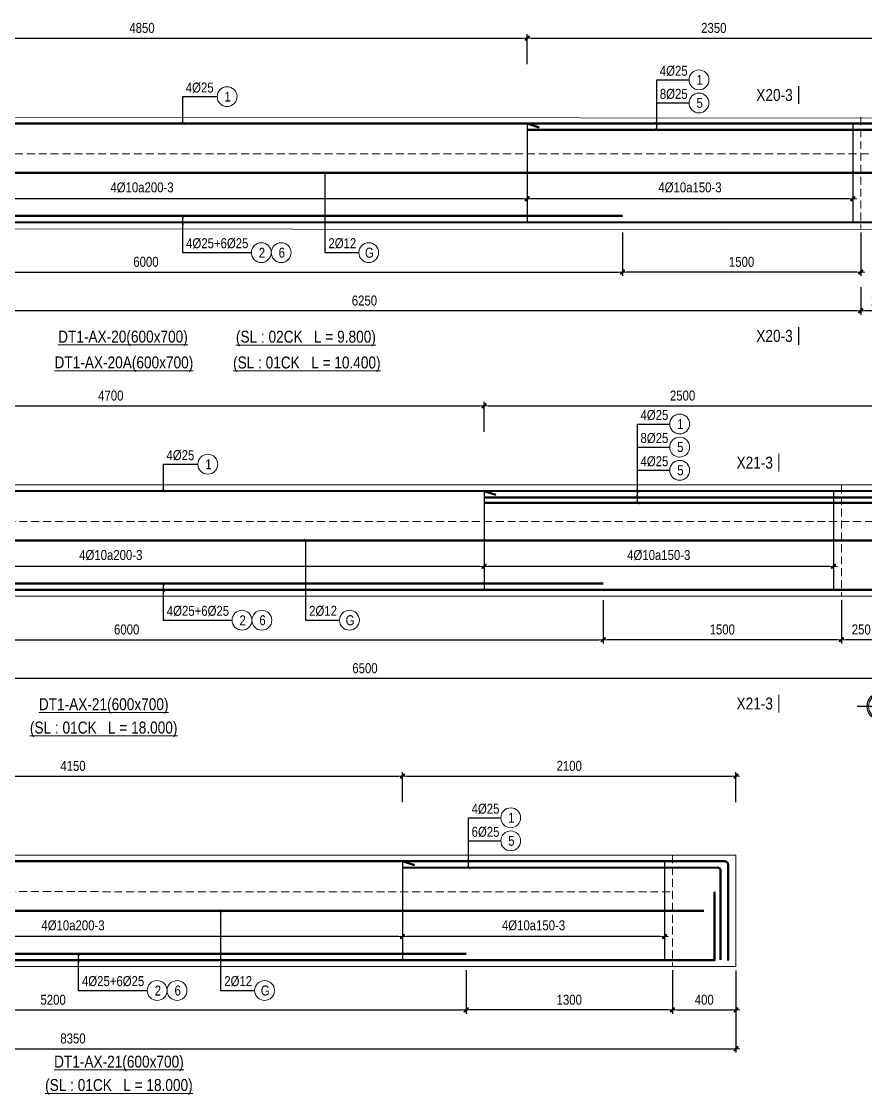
# Model space of a CAD drawing. Header units: millimetres. Extents: x 397144 to 8960116, y 345581 to 674207.
# Drawn here: x 4959116 to 4964431, y 654340 to 661091 of the extents above; entities that cross this region are included whole.
import ezdxf
from ezdxf.enums import TextEntityAlignment as Align
from ezdxf.xclip import XClip

# ---------------------------------------------------------------- set-up
doc = ezdxf.new("R2010")
doc.units = ezdxf.units.MM
doc.header["$XCLIPFRAME"] = 0
doc.header["$PDSIZE"] = -10
doc.linetypes.add('HIDDEN', pattern=[0.375, 0.25, -0.125])
doc.layers.get('0').update_dxf_attribs({"linetype": 'CONTINUOUS'})
doc.layers.get('Defpoints').update_dxf_attribs({"color": 12, "linetype": 'CONTINUOUS'})
for name, color, linetype, lineweight in [('2', 2, 'CONTINUOUS', 20), ('CDAI', 8, 'CONTINUOUS', 30), ('CTHEP', 2, 'CONTINUOUS', 50), ('DBAO', 3, 'CONTINUOUS', 20), ('DGIONG', 4, 'CONTINUOUS', 13), ('KTH', 150, 'CONTINUOUS', 5), ('Net khuat', 8, 'HIDDEN', 13), ('STICK', 1, 'CONTINUOUS', 9), ('TEXT', 7, 'CONTINUOUS', 15)]:
    doc.layers.add(name, color=color, linetype=linetype, lineweight=lineweight)
doc.layers.add('8', color=8, linetype='CONTINUOUS')
doc.styles.add('HELVECONDENSE', font='VHELVCN_0.TTF')
doc.styles.add('Star-HelCon', font='VHELVCN_0.TTF')
doc.styles.add('TTP-HelCon', font='VHELVCN_0.TTF')
doc.styles.add('VNI-HELVE-CONDENSE', font='VHELVCN_0.TTF')
doc.dimstyles.new('kc-25', dxfattribs={"dimtxt": 62.5, "dimasz": 20, "dimexe": 20, "dimexo": 50, "dimgap": 25, "dimtad": 3, "dimdec": 0, "dimzin": 0, "dimdsep": 46, "dimtxsty": 'VNI-HELVE-CONDENSE', "dimblk": 'DIM', "dimcen": 2.5, "dimclrd": 256, "dimclre": 154, "dimclrt": 7, "dimaunit": 1, "dimadec": 0, "dimazin": 0, "dimtfac": 1, "dimtdec": 0, "dimtix": 1, "dimtmove": 0, "dimatfit": 3, "dimldrblk": 'DOT', "dimfxl": 1, "dimtolj": 1, "dimtzin": 0, "dimarcsym": 0})
doc.dimstyles.new('TTP-25', dxfattribs={"dimscale": 25, "dimtxt": 2.5, "dimasz": 1, "dimexe": 1, "dimexo": 1, "dimgap": 0.09, "dimtad": 0, "dimdec": 4, "dimrnd": 5, "dimzin": 9, "dimdsep": 46, "dimtxsty": 'TTP-HelCon', "dimblk": 'Stick1', "dimcen": 0.09, "dimdle": 1.5, "dimclrd": 256, "dimclre": 256, "dimclrt": 7, "dimadec": 0, "dimazin": 0, "dimtfac": 1, "dimtdec": 4, "dimtmove": 0, "dimatfit": 3, "dimldrblk": '_ArchTick1', "dimfxl": 1, "dimtvp": 1, "dimtolj": 1, "dimtzin": 0, "dimarcsym": 0})

# ---------------------------------------------------------------- blocks, each defined once
blk = doc.blocks.new('DIM')
h = blk.add_hatch(color=1)
h.paths.add_polyline_path([(0.49, 0.29, 1), (0.29, 0.49), (-0.19, 0), (0.19, 0)])
h.paths.add_polyline_path([(0.19, 0), (-0.19, 0), (-0.49, -0.29, 1), (-0.29, -0.49)])
at = {"color": 9}
for p, q in [((-0.19, 0), (-1.5, 0)), ((0.19, 0), (1.5, 0))]:
    blk.add_line(p, q, dxfattribs=at)
at = {"color": 1}
for p, q in [((-0.49, -0.29), (0.29, 0.49)), ((-0.29, -0.49), (0.49, 0.29)), ((-0.19, 0), (0.19, 0))]:
    blk.add_line(p, q, dxfattribs=at)
blk.add_arc((-0.39, -0.39), 0.138, 135, 315, dxfattribs=at)
blk = doc.blocks.new('Stick1')
at = {"layer": 'STICK'}
h = blk.add_hatch(color=256, dxfattribs=at)
edge = h.paths.add_edge_path()
edge.add_line((0.3, 0.5), (-0.5, -0.3))
edge.add_arc((-0.4, -0.4), 0.141, 135, 315)
edge.add_line((-0.3, -0.5), (0.5, 0.3))
edge.add_arc((0.4, 0.4), 0.141, 315, 495)
blk.add_line((1, 0), (-1, 0), dxfattribs=at)
blk.add_lwpolyline([(0.3, 0.5), (-0.5, -0.3, 1), (-0.3, -0.5), (0.5, 0.3, 1), (0.3, 0.5, 1)], format="xyb", dxfattribs=at)
blk = doc.blocks.new('*D758')
at = {"layer": 'Defpoints', "color": 0, "transparency": 16777216}
for p in [(4958150.7, 659469.2), (4964400.7, 659444.2), (4958150.7, 659271.3)]:
    blk.add_point(p, dxfattribs=at)
at = {"layer": 'KTH', "lineweight": -2, "transparency": 16777216}
for p, q in [((4958150.7, 659444.2), (4958150.7, 659246.3)), ((4964400.7, 659419.2), (4964400.7, 659246.3)), ((4964375.7, 659271.3), (4958175.7, 659271.3))]:
    blk.add_line(p, q, dxfattribs=at)
at = {"layer": 'KTH', "lineweight": -2, "transparency": 16777216, "xscale": 25, "yscale": 25, "zscale": 25, "rotation": 180}
blk.add_blockref('Stick1', (4958150.7, 659271.3), dxfattribs=at)
at = {"layer": 'KTH', "lineweight": -2, "transparency": 16777216, "xscale": 25, "yscale": 25, "zscale": 25}
blk.add_blockref('Stick1', (4964400.7, 659271.3), dxfattribs=at)
at = {"layer": 'KTH', "color": 7, "transparency": 16777216, "insert": (4961275.7, 659335.1), "char_height": 62.5, "attachment_point": 5, "style": 'TTP-HelCon'}
blk.add_mtext('\\A1;6250', dxfattribs=at)
blk = doc.blocks.new('_ArchTick1')
at = {"color": 0, "const_width": 3.81}
blk.add_lwpolyline([(-12.7, -12.7), (12.7, 12.7)], dxfattribs=at)
blk = doc.blocks.new('*D759')
at = {"layer": 'Defpoints', "color": 0, "transparency": 16777216}
for p in [(4962300.7, 660986.6), (4957449.4, 660797.6), (4962300.7, 660797.6)]:
    blk.add_point(p, dxfattribs=at)
at = {"layer": 'KTH', "lineweight": -2, "transparency": 16777216}
for p, q in [((4957449.4, 660822.6), (4957449.4, 661011.6)), ((4962300.7, 660822.6), (4962300.7, 661011.6)), ((4957474.4, 660986.6), (4962275.7, 660986.6))]:
    blk.add_line(p, q, dxfattribs=at)
at = {"layer": 'KTH', "lineweight": -2, "transparency": 16777216, "xscale": 25, "yscale": 25, "zscale": 25, "rotation": 180}
blk.add_blockref('Stick1', (4957449.4, 660986.6), dxfattribs=at)
at = {"layer": 'KTH', "lineweight": -2, "transparency": 16777216, "xscale": 25, "yscale": 25, "zscale": 25}
blk.add_blockref('Stick1', (4962300.7, 660986.6), dxfattribs=at)
at = {"layer": 'KTH', "color": 7, "transparency": 16777216, "insert": (4959875.1, 661050.5), "char_height": 62.5, "attachment_point": 5, "style": 'TTP-HelCon'}
blk.add_mtext('\\A1;4850', dxfattribs=at)
blk = doc.blocks.new('*D760')
at = {"layer": 'Defpoints', "color": 0, "transparency": 16777216}
for p in [(4964650.7, 660986.6), (4962300.7, 660797.6), (4964650.7, 660797.6)]:
    blk.add_point(p, dxfattribs=at)
at = {"layer": 'KTH', "lineweight": -2, "transparency": 16777216}
for p, q in [((4962300.7, 660822.6), (4962300.7, 661011.6)), ((4964650.7, 660822.6), (4964650.7, 661011.6)), ((4962325.7, 660986.6), (4964625.7, 660986.6))]:
    blk.add_line(p, q, dxfattribs=at)
at = {"layer": 'KTH', "lineweight": -2, "transparency": 16777216, "xscale": 25, "yscale": 25, "zscale": 25, "rotation": 180}
blk.add_blockref('Stick1', (4962300.7, 660986.6), dxfattribs=at)
at = {"layer": 'KTH', "lineweight": -2, "transparency": 16777216, "xscale": 25, "yscale": 25, "zscale": 25}
blk.add_blockref('Stick1', (4964650.7, 660986.6), dxfattribs=at)
at = {"layer": 'KTH', "color": 7, "transparency": 16777216, "insert": (4963475.7, 661050.4), "char_height": 62.5, "attachment_point": 5, "style": 'TTP-HelCon'}
blk.add_mtext('\\A1;2350', dxfattribs=at)
blk = doc.blocks.new('*D762')
at = {"layer": 'Defpoints', "color": 0, "transparency": 16777216}
for p in [(4957449.4, 660259.2), (4962300.7, 660259.2), (4957449.4, 659976.4)]:
    blk.add_point(p, dxfattribs=at)
at = {"layer": 'KTH', "lineweight": -2, "transparency": 16777216}
for p, q in [((4957449.4, 660234.2), (4957449.4, 659951.4)), ((4962300.7, 660234.2), (4962300.7, 659951.4)), ((4962275.7, 659976.4), (4957474.4, 659976.4))]:
    blk.add_line(p, q, dxfattribs=at)
at = {"layer": 'KTH', "lineweight": -2, "transparency": 16777216, "xscale": 25, "yscale": 25, "zscale": 25, "rotation": 180}
blk.add_blockref('Stick1', (4957449.4, 659976.4), dxfattribs=at)
at = {"layer": 'KTH', "lineweight": -2, "transparency": 16777216, "xscale": 25, "yscale": 25, "zscale": 25}
blk.add_blockref('Stick1', (4962300.7, 659976.4), dxfattribs=at)
at = {"layer": 'KTH', "color": 7, "transparency": 16777216, "insert": (4959875.1, 660046.3), "char_height": 62.5, "attachment_point": 5, "style": 'TTP-HelCon'}
blk.add_mtext('\\A1;\\A1;4Þ10a200-3', dxfattribs=at)
blk = doc.blocks.new('*D763')
at = {"layer": 'Defpoints', "color": 0, "transparency": 16777216}
for p in [(4962300.7, 660259.2), (4964350.7, 660259.2), (4962300.7, 659976.4)]:
    blk.add_point(p, dxfattribs=at)
at = {"layer": 'KTH', "lineweight": -2, "transparency": 16777216}
for p, q in [((4962300.7, 660234.2), (4962300.7, 659951.4)), ((4964350.7, 660234.2), (4964350.7, 659951.4)), ((4964325.7, 659976.4), (4962325.7, 659976.4))]:
    blk.add_line(p, q, dxfattribs=at)
at = {"layer": 'KTH', "lineweight": -2, "transparency": 16777216, "xscale": 25, "yscale": 25, "zscale": 25, "rotation": 180}
blk.add_blockref('Stick1', (4962300.7, 659976.4), dxfattribs=at)
at = {"layer": 'KTH', "lineweight": -2, "transparency": 16777216, "xscale": 25, "yscale": 25, "zscale": 25}
blk.add_blockref('Stick1', (4964350.7, 659976.4), dxfattribs=at)
at = {"layer": 'KTH', "color": 7, "transparency": 16777216, "insert": (4963325.7, 660046.3), "char_height": 62.5, "attachment_point": 5, "style": 'TTP-HelCon'}
blk.add_mtext('\\A1;\\A1;\\A1;4Þ10a150-3', dxfattribs=at)
blk = doc.blocks.new('*D765')
at = {"layer": 'Defpoints', "color": 0, "transparency": 16777216}
for p in [(4964400.7, 659444.2), (4964650.7, 659444.2), (4964400.7, 659271.3)]:
    blk.add_point(p, dxfattribs=at)
at = {"layer": 'KTH', "lineweight": -2, "transparency": 16777216}
for p, q in [((4964400.7, 659419.2), (4964400.7, 659246.3)), ((4964650.7, 659419.2), (4964650.7, 659246.3)), ((4964625.7, 659271.3), (4964425.7, 659271.3))]:
    blk.add_line(p, q, dxfattribs=at)
at = {"layer": 'KTH', "lineweight": -2, "transparency": 16777216, "xscale": 25, "yscale": 25, "zscale": 25, "rotation": 180}
blk.add_blockref('Stick1', (4964400.7, 659271.3), dxfattribs=at)
at = {"layer": 'KTH', "lineweight": -2, "transparency": 16777216, "xscale": 25, "yscale": 25, "zscale": 25}
blk.add_blockref('Stick1', (4964650.7, 659271.3), dxfattribs=at)
at = {"layer": 'KTH', "color": 7, "transparency": 16777216, "insert": (4964525.7, 659335.1), "char_height": 62.5, "attachment_point": 5, "style": 'TTP-HelCon'}
blk.add_mtext('\\A1;250', dxfattribs=at)
blk = doc.blocks.new('*D768')
at = {"layer": 'Defpoints', "color": 0, "transparency": 16777216}
for p in [(4962900.7, 659789.2), (4964400.7, 659789.2), (4962900.7, 659515)]:
    blk.add_point(p, dxfattribs=at)
at = {"layer": 'KTH', "lineweight": -2, "transparency": 16777216}
for p, q in [((4962900.7, 659764.2), (4962900.7, 659490)), ((4964400.7, 659764.2), (4964400.7, 659490)), ((4964375.7, 659515), (4962925.7, 659515))]:
    blk.add_line(p, q, dxfattribs=at)
at = {"layer": 'KTH', "lineweight": -2, "transparency": 16777216, "xscale": 25, "yscale": 25, "zscale": 25, "rotation": 180}
blk.add_blockref('Stick1', (4962900.7, 659515), dxfattribs=at)
at = {"layer": 'KTH', "lineweight": -2, "transparency": 16777216, "xscale": 25, "yscale": 25, "zscale": 25}
blk.add_blockref('Stick1', (4964400.7, 659515), dxfattribs=at)
at = {"layer": 'KTH', "color": 7, "transparency": 16777216, "insert": (4963650.7, 659578.8), "char_height": 62.5, "attachment_point": 5, "style": 'TTP-HelCon'}
blk.add_mtext('\\A1;1500', dxfattribs=at)
blk = doc.blocks.new('*D769')
at = {"layer": 'Defpoints', "color": 0, "transparency": 16777216}
for p in [(4956899.4, 659789.2), (4962900.7, 659764.2), (4962900.7, 659515)]:
    blk.add_point(p, dxfattribs=at)
at = {"layer": 'KTH', "lineweight": -2, "transparency": 16777216}
for p, q in [((4956899.4, 659764.2), (4956899.4, 659490)), ((4962900.7, 659739.2), (4962900.7, 659490)), ((4956924.4, 659515), (4962875.7, 659515))]:
    blk.add_line(p, q, dxfattribs=at)
at = {"layer": 'KTH', "lineweight": -2, "transparency": 16777216, "xscale": 25, "yscale": 25, "zscale": 25, "rotation": 180}
blk.add_blockref('Stick1', (4956899.4, 659515), dxfattribs=at)
at = {"layer": 'KTH', "lineweight": -2, "transparency": 16777216, "xscale": 25, "yscale": 25, "zscale": 25}
blk.add_blockref('Stick1', (4962900.7, 659515), dxfattribs=at)
at = {"layer": 'KTH', "color": 7, "transparency": 16777216, "insert": (4959900.1, 659578.8), "char_height": 62.5, "attachment_point": 5, "style": 'TTP-HelCon'}
blk.add_mtext('\\A1;6000', dxfattribs=at)
blk = doc.blocks.new('MC')
at = {"layer": 'CTHEP', "const_width": 10}
blk.add_lwpolyline([(0, 150), (0, 0)], dxfattribs=at)
at = {"layer": 'TEXT', "style": 'TTP-HelCon'}
blk.add_attdef('A', text='', height=100, dxfattribs=at).set_placement((-50, 25.5), align=Align.RIGHT)
blk = doc.blocks.new('*D1992')
at = {"layer": 'Defpoints', "color": 0, "transparency": 16777216}
for p in [(5204065.9, 650892.4), (5210565.8, 650867.2), (5204065.9, 650694.2)]:
    blk.add_point(p, dxfattribs=at)
at = {"layer": 'KTH', "lineweight": -2, "transparency": 16777216}
for p, q in [((5204065.9, 650867.4), (5204065.9, 650669.2)), ((5210565.8, 650842.2), (5210565.8, 650669.2)), ((5210540.8, 650694.2), (5204090.9, 650694.2))]:
    blk.add_line(p, q, dxfattribs=at)
at = {"layer": 'KTH', "lineweight": -2, "transparency": 16777216, "xscale": 25, "yscale": 25, "zscale": 25, "rotation": 180}
blk.add_blockref('Stick1', (5204065.9, 650694.2), dxfattribs=at)
at = {"layer": 'KTH', "lineweight": -2, "transparency": 16777216, "xscale": 25, "yscale": 25, "zscale": 25}
blk.add_blockref('Stick1', (5210565.8, 650694.2), dxfattribs=at)
at = {"layer": 'KTH', "color": 7, "transparency": 16777216, "insert": (5207315.9, 650758), "char_height": 62.5, "attachment_point": 5, "style": 'TTP-HelCon'}
blk.add_mtext('\\A1;6500', dxfattribs=at)
blk = doc.blocks.new('*D1993')
at = {"layer": 'Defpoints', "color": 0, "transparency": 16777216}
for p in [(5218915.8, 652409.5), (5216815.8, 652220.5), (5218915.8, 652220.5)]:
    blk.add_point(p, dxfattribs=at)
at = {"layer": 'KTH', "lineweight": -2, "transparency": 16777216}
for p, q in [((5216815.8, 652245.5), (5216815.8, 652434.5)), ((5218915.8, 652245.5), (5218915.8, 652434.5)), ((5216840.8, 652409.5), (5218890.8, 652409.5))]:
    blk.add_line(p, q, dxfattribs=at)
at = {"layer": 'KTH', "lineweight": -2, "transparency": 16777216, "xscale": 25, "yscale": 25, "zscale": 25, "rotation": 180}
blk.add_blockref('Stick1', (5216815.8, 652409.5), dxfattribs=at)
at = {"layer": 'KTH', "lineweight": -2, "transparency": 16777216, "xscale": 25, "yscale": 25, "zscale": 25}
blk.add_blockref('Stick1', (5218915.8, 652409.5), dxfattribs=at)
at = {"layer": 'KTH', "color": 7, "transparency": 16777216, "insert": (5217865.8, 652473.3), "char_height": 62.5, "attachment_point": 5, "style": 'TTP-HelCon'}
blk.add_mtext('\\A1;2100', dxfattribs=at)
blk = doc.blocks.new('*D1995')
at = {"layer": 'Defpoints', "color": 0, "transparency": 16777216}
for p in [(5203364.6, 651682.4), (5208065.9, 651562.3), (5203364.6, 651399.3)]:
    blk.add_point(p, dxfattribs=at)
at = {"layer": 'KTH', "lineweight": -2, "transparency": 16777216}
for p, q in [((5203364.6, 651657.4), (5203364.6, 651374.3)), ((5208065.9, 651537.3), (5208065.9, 651374.3)), ((5208040.9, 651399.3), (5203389.6, 651399.3))]:
    blk.add_line(p, q, dxfattribs=at)
at = {"layer": 'KTH', "lineweight": -2, "transparency": 16777216, "xscale": 25, "yscale": 25, "zscale": 25, "rotation": 180}
blk.add_blockref('Stick1', (5203364.6, 651399.3), dxfattribs=at)
at = {"layer": 'KTH', "lineweight": -2, "transparency": 16777216, "xscale": 25, "yscale": 25, "zscale": 25}
blk.add_blockref('Stick1', (5208065.9, 651399.3), dxfattribs=at)
at = {"layer": 'KTH', "color": 7, "transparency": 16777216, "insert": (5205715.2, 651469.2), "char_height": 62.5, "attachment_point": 5, "style": 'TTP-HelCon'}
blk.add_mtext('\\A1;\\A1;4Þ10a200-3', dxfattribs=at)
blk = doc.blocks.new('*D1996')
at = {"layer": 'Defpoints', "color": 0, "transparency": 16777216}
for p in [(5216815.8, 651682.1), (5218465.8, 651682.1), (5216815.8, 651399.3)]:
    blk.add_point(p, dxfattribs=at)
at = {"layer": 'KTH', "lineweight": -2, "transparency": 16777216}
for p, q in [((5216815.8, 651657.1), (5216815.8, 651374.3)), ((5218465.8, 651657.1), (5218465.8, 651374.3)), ((5218440.8, 651399.3), (5216840.8, 651399.3))]:
    blk.add_line(p, q, dxfattribs=at)
at = {"layer": 'KTH', "lineweight": -2, "transparency": 16777216, "xscale": 25, "yscale": 25, "zscale": 25, "rotation": 180}
blk.add_blockref('Stick1', (5216815.8, 651399.3), dxfattribs=at)
at = {"layer": 'KTH', "lineweight": -2, "transparency": 16777216, "xscale": 25, "yscale": 25, "zscale": 25}
blk.add_blockref('Stick1', (5218465.8, 651399.3), dxfattribs=at)
at = {"layer": 'KTH', "color": 7, "transparency": 16777216, "insert": (5217640.8, 651469.2), "char_height": 62.5, "attachment_point": 5, "style": 'TTP-HelCon'}
blk.add_mtext('\\A1;\\A1;\\A1;\\A1;4Þ10a150-3', dxfattribs=at)
blk = doc.blocks.new('*D1998')
at = {"layer": 'Defpoints', "color": 0, "transparency": 16777216}
for p in [(5202814.6, 651212.3), (5208815.8, 651085.8), (5208815.8, 650937.9)]:
    blk.add_point(p, dxfattribs=at)
at = {"layer": 'KTH', "lineweight": -2, "transparency": 16777216}
for p, q in [((5202814.6, 651187.3), (5202814.6, 650912.9)), ((5208815.8, 651060.8), (5208815.8, 650912.9)), ((5202839.6, 650937.9), (5208790.8, 650937.9))]:
    blk.add_line(p, q, dxfattribs=at)
at = {"layer": 'KTH', "lineweight": -2, "transparency": 16777216, "xscale": 25, "yscale": 25, "zscale": 25, "rotation": 180}
blk.add_blockref('Stick1', (5202814.6, 650937.9), dxfattribs=at)
at = {"layer": 'KTH', "lineweight": -2, "transparency": 16777216, "xscale": 25, "yscale": 25, "zscale": 25}
blk.add_blockref('Stick1', (5208815.8, 650937.9), dxfattribs=at)
at = {"layer": 'KTH', "color": 7, "transparency": 16777216, "insert": (5205815.2, 651001.8), "char_height": 62.5, "attachment_point": 5, "style": 'TTP-HelCon'}
blk.add_mtext('\\A1;6000', dxfattribs=at)
blk = doc.blocks.new('dau truc')
blk.add_circle((0, 0), 180)
at = {"layer": '8'}
for p, q in [((0, 127), (0, 345)), ((-127, 0), (-345, 0)), ((345, 0), (127, 0)), ((0, -345), (0, -127))]:
    blk.add_line(p, q, dxfattribs=at)
blk.add_circle((0, 0), 200, dxfattribs=at)
at = {"layer": 'TEXT', "style": 'HELVECONDENSE'}
blk.add_attdef('A', text='', height=233, dxfattribs=at).set_placement((0, 0), align=Align.MIDDLE)
blk = doc.blocks.new('*D2000')
at = {"layer": 'Defpoints', "color": 0, "transparency": 16777216}
for p in [(5210315.8, 651110.8), (5210565.8, 651110.8), (5210315.8, 650937.9)]:
    blk.add_point(p, dxfattribs=at)
at = {"layer": 'KTH', "lineweight": -2, "transparency": 16777216}
for p, q in [((5210315.8, 651085.8), (5210315.8, 650912.9)), ((5210565.8, 651085.8), (5210565.8, 650912.9)), ((5210540.8, 650937.9), (5210340.8, 650937.9))]:
    blk.add_line(p, q, dxfattribs=at)
at = {"layer": 'KTH', "lineweight": -2, "transparency": 16777216, "xscale": 25, "yscale": 25, "zscale": 25, "rotation": 180}
blk.add_blockref('Stick1', (5210315.8, 650937.9), dxfattribs=at)
at = {"layer": 'KTH', "lineweight": -2, "transparency": 16777216, "xscale": 25, "yscale": 25, "zscale": 25}
blk.add_blockref('Stick1', (5210565.8, 650937.9), dxfattribs=at)
at = {"layer": 'KTH', "color": 7, "transparency": 16777216, "insert": (5210440.8, 651001.8), "char_height": 62.5, "attachment_point": 5, "style": 'TTP-HelCon'}
blk.add_mtext('\\A1;250', dxfattribs=at)
blk = doc.blocks.new('*D2001')
at = {"layer": 'Defpoints', "color": 0, "transparency": 16777216}
for p in [(5218515.8, 651212.2), (5218915.8, 651212.1), (5218915.8, 650937.9)]:
    blk.add_point(p, dxfattribs=at)
at = {"layer": 'KTH', "lineweight": -2, "transparency": 16777216}
for p, q in [((5218515.8, 651187.2), (5218515.8, 650912.9)), ((5218915.8, 651187.1), (5218915.8, 650912.9)), ((5218540.8, 650937.9), (5218890.8, 650937.9))]:
    blk.add_line(p, q, dxfattribs=at)
at = {"layer": 'KTH', "lineweight": -2, "transparency": 16777216, "xscale": 25, "yscale": 25, "zscale": 25, "rotation": 180}
blk.add_blockref('Stick1', (5218515.8, 650937.9), dxfattribs=at)
at = {"layer": 'KTH', "lineweight": -2, "transparency": 16777216, "xscale": 25, "yscale": 25, "zscale": 25}
blk.add_blockref('Stick1', (5218915.8, 650937.9), dxfattribs=at)
at = {"layer": 'KTH', "color": 7, "transparency": 16777216, "insert": (5218715.8, 651001.8), "char_height": 62.5, "attachment_point": 5, "style": 'TTP-HelCon'}
blk.add_mtext('\\A1;400', dxfattribs=at)
blk = doc.blocks.new('*D2002')
at = {"layer": 'Defpoints', "color": 0, "transparency": 16777216}
for p in [(5208065.8, 652409.7), (5203364.5, 652220.7), (5208065.8, 652220.6)]:
    blk.add_point(p, dxfattribs=at)
at = {"layer": 'KTH', "lineweight": -2, "transparency": 16777216}
for p, q in [((5203364.5, 652245.7), (5203364.5, 652434.7)), ((5208065.8, 652245.6), (5208065.8, 652434.7)), ((5203389.5, 652409.7), (5208040.8, 652409.7))]:
    blk.add_line(p, q, dxfattribs=at)
at = {"layer": 'KTH', "lineweight": -2, "transparency": 16777216, "xscale": 25, "yscale": 25, "zscale": 25, "rotation": 180}
blk.add_blockref('Stick1', (5203364.5, 652409.7), dxfattribs=at)
at = {"layer": 'KTH', "lineweight": -2, "transparency": 16777216, "xscale": 25, "yscale": 25, "zscale": 25}
blk.add_blockref('Stick1', (5208065.8, 652409.7), dxfattribs=at)
at = {"layer": 'KTH', "color": 7, "transparency": 16777216, "insert": (5205715.2, 652473.5), "char_height": 62.5, "attachment_point": 5, "style": 'TTP-HelCon'}
blk.add_mtext('\\A1;4700', dxfattribs=at)
blk = doc.blocks.new('*D2003')
at = {"layer": 'Defpoints', "color": 0, "transparency": 16777216}
for p in [(5210565.8, 652409.6), (5208065.8, 652220.6), (5210565.8, 652220.6)]:
    blk.add_point(p, dxfattribs=at)
at = {"layer": 'KTH', "lineweight": -2, "transparency": 16777216}
for p, q in [((5208065.8, 652245.6), (5208065.8, 652434.6)), ((5210565.8, 652245.6), (5210565.8, 652434.6)), ((5208090.8, 652409.6), (5210540.8, 652409.6))]:
    blk.add_line(p, q, dxfattribs=at)
at = {"layer": 'KTH', "lineweight": -2, "transparency": 16777216, "xscale": 25, "yscale": 25, "zscale": 25, "rotation": 180}
blk.add_blockref('Stick1', (5208065.8, 652409.6), dxfattribs=at)
at = {"layer": 'KTH', "lineweight": -2, "transparency": 16777216, "xscale": 25, "yscale": 25, "zscale": 25}
blk.add_blockref('Stick1', (5210565.8, 652409.6), dxfattribs=at)
at = {"layer": 'KTH', "color": 7, "transparency": 16777216, "insert": (5209315.8, 652473.4), "char_height": 62.5, "attachment_point": 5, "style": 'TTP-HelCon'}
blk.add_mtext('\\A1;2500', dxfattribs=at)
blk = doc.blocks.new('*D2004')
at = {"layer": 'Defpoints', "color": 0, "transparency": 16777216}
for p in [(5208065.8, 651643.2), (5210265.8, 651643.2), (5208065.8, 651399.3)]:
    blk.add_point(p, dxfattribs=at)
at = {"layer": 'KTH', "lineweight": -2, "transparency": 16777216}
for p, q in [((5208065.8, 651618.2), (5208065.8, 651374.3)), ((5210265.8, 651618.2), (5210265.8, 651374.3)), ((5210240.8, 651399.3), (5208090.8, 651399.3))]:
    blk.add_line(p, q, dxfattribs=at)
at = {"layer": 'KTH', "lineweight": -2, "transparency": 16777216, "xscale": 25, "yscale": 25, "zscale": 25, "rotation": 180}
blk.add_blockref('Stick1', (5208065.8, 651399.3), dxfattribs=at)
at = {"layer": 'KTH', "lineweight": -2, "transparency": 16777216, "xscale": 25, "yscale": 25, "zscale": 25}
blk.add_blockref('Stick1', (5210265.8, 651399.3), dxfattribs=at)
at = {"layer": 'KTH', "color": 7, "transparency": 16777216, "insert": (5209165.8, 651469.2), "char_height": 62.5, "attachment_point": 5, "style": 'TTP-HelCon'}
blk.add_mtext('\\A1;\\A1;4Þ10a150-3', dxfattribs=at)
blk = doc.blocks.new('*D2005')
at = {"layer": 'Defpoints', "color": 0, "transparency": 16777216}
for p in [(5218915.8, 651212.1), (5210565.8, 650867.2), (5218915.8, 650694.2)]:
    blk.add_point(p, dxfattribs=at)
at = {"layer": 'KTH', "lineweight": -2, "transparency": 16777216}
for p, q in [((5218915.8, 651187.1), (5218915.8, 650669.2)), ((5210565.8, 650842.2), (5210565.8, 650669.2)), ((5210590.8, 650694.2), (5218890.8, 650694.2))]:
    blk.add_line(p, q, dxfattribs=at)
at = {"layer": 'KTH', "lineweight": -2, "transparency": 16777216, "xscale": 25, "yscale": 25, "zscale": 25, "rotation": 180}
blk.add_blockref('Stick1', (5210565.8, 650694.2), dxfattribs=at)
at = {"layer": 'KTH', "lineweight": -2, "transparency": 16777216, "xscale": 25, "yscale": 25, "zscale": 25}
blk.add_blockref('Stick1', (5218915.8, 650694.2), dxfattribs=at)
at = {"layer": 'KTH', "color": 7, "transparency": 16777216, "insert": (5214740.8, 650758), "char_height": 62.5, "attachment_point": 5, "style": 'TTP-HelCon'}
blk.add_mtext('\\A1;8350', dxfattribs=at)
blk = doc.blocks.new('*D2007')
at = {"layer": 'Defpoints', "color": 0, "transparency": 16777216}
for p in [(5216815.8, 652409.6), (5212665.8, 652220.6), (5216815.8, 652220.5)]:
    blk.add_point(p, dxfattribs=at)
at = {"layer": 'KTH', "lineweight": -2, "transparency": 16777216}
for p, q in [((5212665.8, 652245.6), (5212665.8, 652434.6)), ((5216815.8, 652245.5), (5216815.8, 652434.6)), ((5212690.8, 652409.6), (5216790.8, 652409.6))]:
    blk.add_line(p, q, dxfattribs=at)
at = {"layer": 'KTH', "lineweight": -2, "transparency": 16777216, "xscale": 25, "yscale": 25, "zscale": 25, "rotation": 180}
blk.add_blockref('Stick1', (5212665.8, 652409.6), dxfattribs=at)
at = {"layer": 'KTH', "lineweight": -2, "transparency": 16777216, "xscale": 25, "yscale": 25, "zscale": 25}
blk.add_blockref('Stick1', (5216815.8, 652409.6), dxfattribs=at)
at = {"layer": 'KTH', "color": 7, "transparency": 16777216, "insert": (5214740.8, 652473.4), "char_height": 62.5, "attachment_point": 5, "style": 'TTP-HelCon'}
blk.add_mtext('\\A1;4150', dxfattribs=at)
blk = doc.blocks.new('*D2009')
at = {"layer": 'Defpoints', "color": 0, "transparency": 16777216}
for p in [(5212665.8, 651682.4), (5216815.8, 651562.1), (5212665.8, 651399.3)]:
    blk.add_point(p, dxfattribs=at)
at = {"layer": 'KTH', "lineweight": -2, "transparency": 16777216}
for p, q in [((5212665.8, 651657.4), (5212665.8, 651374.3)), ((5216815.8, 651537.1), (5216815.8, 651374.3)), ((5216790.8, 651399.3), (5212690.8, 651399.3))]:
    blk.add_line(p, q, dxfattribs=at)
at = {"layer": 'KTH', "lineweight": -2, "transparency": 16777216, "xscale": 25, "yscale": 25, "zscale": 25, "rotation": 180}
blk.add_blockref('Stick1', (5212665.8, 651399.3), dxfattribs=at)
at = {"layer": 'KTH', "lineweight": -2, "transparency": 16777216, "xscale": 25, "yscale": 25, "zscale": 25}
blk.add_blockref('Stick1', (5216815.8, 651399.3), dxfattribs=at)
at = {"layer": 'KTH', "color": 7, "transparency": 16777216, "insert": (5214740.8, 651469.2), "char_height": 62.5, "attachment_point": 5, "style": 'TTP-HelCon'}
blk.add_mtext('\\A1;\\A1;4Þ10a200-3', dxfattribs=at)
blk = doc.blocks.new('*D2010')
at = {"layer": 'Defpoints', "color": 0, "transparency": 16777216}
for p in [(5208815.8, 651212.1), (5210315.8, 651212.2), (5208815.8, 650937.9)]:
    blk.add_point(p, dxfattribs=at)
at = {"layer": 'KTH', "lineweight": -2, "transparency": 16777216}
for p, q in [((5208815.8, 651187.1), (5208815.8, 650912.9)), ((5210315.8, 651187.2), (5210315.8, 650912.9)), ((5210290.8, 650937.9), (5208840.8, 650937.9))]:
    blk.add_line(p, q, dxfattribs=at)
at = {"layer": 'KTH', "lineweight": -2, "transparency": 16777216, "xscale": 25, "yscale": 25, "zscale": 25, "rotation": 180}
blk.add_blockref('Stick1', (5208815.8, 650937.9), dxfattribs=at)
at = {"layer": 'KTH', "lineweight": -2, "transparency": 16777216, "xscale": 25, "yscale": 25, "zscale": 25}
blk.add_blockref('Stick1', (5210315.8, 650937.9), dxfattribs=at)
at = {"layer": 'KTH', "color": 7, "transparency": 16777216, "insert": (5209565.8, 651001.8), "char_height": 62.5, "attachment_point": 5, "style": 'TTP-HelCon'}
blk.add_mtext('\\A1;1500', dxfattribs=at)
blk = doc.blocks.new('*D2011')
at = {"layer": 'Defpoints', "color": 0, "transparency": 16777216}
for p in [(5217215.8, 651212.2), (5218515.8, 651085.8), (5217215.8, 650937.9)]:
    blk.add_point(p, dxfattribs=at)
at = {"layer": 'KTH', "lineweight": -2, "transparency": 16777216}
for p, q in [((5217215.8, 651187.2), (5217215.8, 650912.9)), ((5218515.8, 651060.8), (5218515.8, 650912.9)), ((5218490.8, 650937.9), (5217240.8, 650937.9))]:
    blk.add_line(p, q, dxfattribs=at)
at = {"layer": 'KTH', "lineweight": -2, "transparency": 16777216, "xscale": 25, "yscale": 25, "zscale": 25, "rotation": 180}
blk.add_blockref('Stick1', (5217215.8, 650937.9), dxfattribs=at)
at = {"layer": 'KTH', "lineweight": -2, "transparency": 16777216, "xscale": 25, "yscale": 25, "zscale": 25}
blk.add_blockref('Stick1', (5218515.8, 650937.9), dxfattribs=at)
at = {"layer": 'KTH', "color": 7, "transparency": 16777216, "insert": (5217865.8, 651001.8), "char_height": 62.5, "attachment_point": 5, "style": 'TTP-HelCon'}
blk.add_mtext('\\A1;1300', dxfattribs=at)
blk = doc.blocks.new('*D1187')
at = {"layer": 'Defpoints', "color": 0, "transparency": 16777216}
for p in [(5212015.8, 651212.2), (5217215.8, 651132.9), (5217215.8, 650937.9)]:
    blk.add_point(p, dxfattribs=at)
at = {"layer": 'KTH', "lineweight": -2, "transparency": 16777216}
for p, q in [((5212015.8, 651187.2), (5212015.8, 650912.9)), ((5217215.8, 651107.9), (5217215.8, 650912.9)), ((5212040.8, 650937.9), (5217190.8, 650937.9))]:
    blk.add_line(p, q, dxfattribs=at)
at = {"layer": 'KTH', "lineweight": -2, "transparency": 16777216, "xscale": 25, "yscale": 25, "zscale": 25, "rotation": 180}
blk.add_blockref('Stick1', (5212015.8, 650937.9), dxfattribs=at)
at = {"layer": 'KTH', "lineweight": -2, "transparency": 16777216, "xscale": 25, "yscale": 25, "zscale": 25}
blk.add_blockref('Stick1', (5217215.8, 650937.9), dxfattribs=at)
at = {"layer": 'KTH', "color": 7, "transparency": 16777216, "insert": (5214615.8, 651001.8), "char_height": 62.5, "attachment_point": 5, "style": 'TTP-HelCon'}
blk.add_mtext('\\A1;5200', dxfattribs=at)
blk = doc.blocks.new('AX-23')
at = {"layer": 'CTHEP'}
for points in [[(5210678.44019, 643496.13721), (5163537.28851, 643496.29177)], [(5163595.52747, 643250.68189), (5163595.52747, 642974.29181), (5170027.41841, 642974.27066), (5170607.28015, 642874.26875), (5179208.43687, 642874.24047), (5179782.48238, 642974.23858), (5186008.5266, 642974.2181), (5186608.43827, 642874.21613), (5195208.43895, 642874.18785), (5195804.61955, 642974.18589), (5202007.80519, 642974.16549), (5202608.43826, 642874.16351), (5210608.44019, 642874.13721), (5210608.44019, 643335.29438)]]:
    blk.add_lwpolyline(points, dxfattribs=at)
at = {"layer": 'Net khuat', "ltscale": 200}
blk.add_lwpolyline([(5163507.28851, 642935.29177), (5163507.28851, 642935.29177), (5163807.28851, 642935.29177), (5163807.28851, 643305.29177), (5210408.4402, 643305.13721), (5210408.4402, 642935.13721), (5210408.4402, 642935.13721), (5210708.4402, 642935.13721)], dxfattribs=at)
blk = doc.blocks.new('AX-21')
at = {"layer": 'CDAI', "ltscale": 52.5}
for p, q in [((5208065.90072, 651877.36331), (5208065.90072, 651247.36331)), ((5210265.81487, 651877.36331), (5210265.81487, 651247.36331)), ((5216815.78396, 651877.06826), (5216815.78396, 651247.06826)), ((5218465.78396, 651877.06826), (5218465.78396, 651247.06826))]:
    blk.add_line(p, q, dxfattribs=at)
at = {"layer": 'CTHEP'}
for p, q in [((5208065.81551, 651873.22098), (5208140.81551, 651848.22098)), ((5212665.81271, 651833.28513), (5208065.81551, 651833.28513)), ((5216815.78396, 651873.06826), (5216890.78396, 651848.06826)), ((5212665.81271, 651798.28513), (5208065.81551, 651798.28513)), ((5201097.52075, 651562.36331), (5218713.1646, 651562.15386)), ((5202814.59569, 651291.34716), (5208815.81272, 651291.25865)), ((5212015.81272, 651291.21145), (5217215.78396, 651291.13476))]:
    blk.add_line(p, q, dxfattribs=at)
blk.add_lwpolyline([(5200909.59569, 651254.40469), (5200909.59569, 651853.36331, -0.414213562), (5200929.59569, 651873.36331), (5218845.78396, 651873.06826, -0.414213562), (5218865.78396, 651853.06826), (5218865.78396, 651249.40631)], format="xyb", dxfattribs=at)
at = {"layer": 'CTHEP', "flags": 128}
blk.add_lwpolyline([(5218818.92457, 651253.5076), (5218818.92457, 651813.1534, 0.4142161428), (5218798.92439, 651833.1534), (5216815.78396, 651833.13241)], format="xyb", dxfattribs=at)
at = {"layer": 'CTHEP'}
blk.add_lwpolyline([(5201008.2204, 651789.64255), (5201008.2204, 651251.36331), (5218781.29739, 651251.06826), (5218781.29739, 651680.55673)], dxfattribs=at)
at = {"layer": 'DBAO'}
blk.add_lwpolyline([(5201314.59569, 651912.36331), (5218915.78396, 651912.06395), (5218915.78396, 651212.06395), (5201314.59569, 651212.36331)], dxfattribs=at)
at = {"layer": 'DGIONG'}
for centre in [(5209297.38355, 652294.76597), (5209297.38355, 652149.46696), (5217497.35478, 652146.96197), (5206326.12968, 652041.78682), (5209297.38355, 652003.45221), (5217497.35478, 652001.66297), (5206541.4819, 651060.23345), (5206666.4819, 651060.23345), (5207217.91663, 651060.23345), (5215270.84852, 651060.23345), (5215395.84852, 651060.23345), (5215947.28325, 651060.23345)]:
    blk.add_circle(centre, 62.5, dxfattribs=at)
at = {"layer": 'Net khuat', "ltscale": 200}
for p, q in [((5210315.81272, 651912.20976), (5210315.81272, 651212.20976)), ((5218515.78396, 651912.06826), (5218515.78396, 651212.06826)), ((5201314.59569, 651682.36331), (5218515.78396, 651682.06826))]:
    blk.add_line(p, q, dxfattribs=at)
at = {"xscale": 0.75, "yscale": 0.75, "zscale": 0.75}
for p in [(5209922.13805, 651995.24252), (5209922.13805, 650479.58525)]:
    blk.add_blockref('MC', p, dxfattribs=at).add_auto_attribs({'A': 'X21-3'})
at = {"layer": '2', "ltscale": 300}
ref = blk.add_blockref('dau truc', (5210565.81271, 650518.45257), dxfattribs=dict(at, xscale=0.4367131292819977, yscale=0.4367131292819977, zscale=0.4367131292819977))
ref.add_attrib('A', 'H', dxfattribs={"layer": 'TEXT', "height": 87.5, "style": 'HELVECONDENSE'}).set_placement((5210565.81271, 650518.45257), align=Align.MIDDLE)
at = {"layer": 'TEXT', "style": 'TTP-HelCon'}
for s, p in [('4Þ25', (5209050.87349, 652320.61891)), ('8Þ25', (5209050.87349, 652175.31991)), ('4Þ25', (5217250.84473, 652172.81492)), ('4Þ25', (5206066.00579, 652067.63976)), ('4Þ25', (5209050.87349, 652029.30515)), ('6Þ25', (5217250.84473, 652027.51591)), ('4Þ25+6Þ25', (5206068.04067, 651088.13051)), ('2Þ12', (5206964.10876, 651088.13051)), ('4Þ25+6Þ25', (5214797.40729, 651088.13051)), ('2Þ12', (5215693.47538, 651088.13051))]:
    blk.add_text(s, height=62.5, dxfattribs=at).set_placement(p)
at = {"layer": 'TEXT', "style": 'Star-HelCon'}
for s, p in [('1', (5209301.55021, 652294.76597)), ('5', (5209301.55021, 652149.46696)), ('1', (5217501.52145, 652146.96197)), ('1', (5206330.29634, 652041.78682)), ('5', (5209301.55021, 652003.45221)), ('5', (5217501.52145, 652001.66297)), ('2', (5206545.64857, 651060.23345)), ('6', (5206670.64857, 651060.23345)), ('G', (5207222.0833, 651060.23345)), ('2', (5215275.01519, 651060.23345)), ('6', (5215400.01519, 651060.23345)), ('G', (5215951.44992, 651060.23345))]:
    blk.add_text(s, height=62.5, dxfattribs=at).set_placement(p, align=Align.MIDDLE)
at = {"layer": 'TEXT', "style": 'TTP-HelCon'}
for s, p in [('%%UDT1-AX-21(600x700)', (5215030.00392, 650575.14587)), ('%%UDT1-AX-21(600x700)', (5205670.34046, 650494.29984)), ('%%U(SL : 01CK   L = 18.000)', (5215030.00392, 650428.25127)), ('%%U(SL : 01CK   L = 18.000)', (5205670.34046, 650347.40524))]:
    blk.add_text(s, height=75, dxfattribs=at).set_placement(p, align=Align.CENTER)
at = {"layer": 'KTH'}
for base, p1, p2, picture, middle in [((5208065.81272, 652409.69686), (5203364.50769, 652220.69686), (5208065.81272, 652220.61125), '*D2002', (5205715.16021, 652473.53019)), ((5210565.81271, 652409.61126), (5208065.81272, 652220.61125), (5210565.81271, 652220.61125), '*D2003', (5209315.81272, 652473.44459)), ((5216815.7839575298, 652409.611255015), (5212665.8127057403, 652220.6112549428), (5216815.7839575298, 652220.4625985965), '*D2007', (5214740.7983316351, 652473.4445883484)), ((5218915.78396, 652409.4626), (5216815.78396, 652220.4626), (5218915.78396, 652220.4626), '*D1993', (5217865.78396, 652473.29593)), ((5208815.81272, 650937.92167), (5210315.81272, 651212.15386), (5208815.81272, 651212.13952), '*D2010', (5209565.81272, 651001.755)), ((5217215.78396, 650937.92167), (5218515.78396, 651085.81393), (5217215.78396, 651212.18131), '*D2011', (5217865.78396, 651001.755)), ((5218915.78396, 650937.92167), (5218515.78396, 651212.15386), (5218915.78396, 651212.06395), '*D2001', (5218715.78396, 651001.755))]:
    dim = blk.add_linear_dim(base=base, p1=p1, p2=p2, angle=180, dimstyle='TTP-25', override={"dimtmove": 1}, dxfattribs=at)
    dim.commit()
    dim.dimension.update_dxf_attribs({"geometry": picture, "text_midpoint": middle})
for base, p1, p2, text, picture, middle in [((5203364.59569, 651399.30369), (5208065.90072, 651562.28046), (5203364.59569, 651682.36331), '\\A1;4Þ10a200-3', '*D1995', (5205715.2482, 651469.22036)), ((5212665.81271, 651399.30369), (5216815.78396, 651562.06826), (5212665.81271, 651682.36331), '\\A1;4Þ10a200-3', '*D2009', (5214740.79833, 651469.22036)), ((5216815.78396, 651399.30369), (5218465.78396, 651682.06826), (5216815.78396, 651682.06826), '\\A1;\\A1;\\A1;4Þ10a150-3', '*D1996', (5217640.78396, 651469.22036)), ((5208065.81487, 651399.30369), (5210265.81487, 651643.2224), (5208065.81487, 651643.2224), '\\A1;4Þ10a150-3', '*D2004', (5209165.81487, 651469.22036))]:
    dim = blk.add_linear_dim(base=base, p1=p1, p2=p2, angle=180, text=text, dimstyle='TTP-25', override={"dimtmove": 1}, dxfattribs=at)
    dim.commit()
    dim.dimension.update_dxf_attribs({"geometry": picture, "text_midpoint": middle})
for base, p1, p2, picture, middle in [((5208815.81272, 650937.92167), (5202814.59569, 651212.34897), (5208815.81272, 651085.81393), '*D1998', (5205815.20421, 651001.755)), ((5218915.7839575298, 650694.1759919081), (5210565.8127147164, 650867.209755776), (5218915.7839575298, 651212.0639547813), '*D2005', (5214740.7983361231, 650758.0093252414)), ((5217215.78396, 650937.92167), (5212015.81272, 651212.18131), (5217215.78396, 651132.90521), '*D1187', (5214615.79834, 651001.755)), ((5210315.81272, 650937.92167), (5210565.81271, 651110.81393), (5210315.81272, 651110.81393), '*D2000', (5210440.81272, 651001.755)), ((5204065.89774, 650694.17599), (5210565.81271, 650867.20976), (5204065.89774, 650892.36331), '*D1992', (5207315.85523, 650758.00933))]:
    dim = blk.add_linear_dim(base=base, p1=p1, p2=p2, dimstyle='TTP-25', override={"dimtmove": 1}, dxfattribs=at)
    dim.commit()
    dim.dimension.update_dxf_attribs({"geometry": picture, "text_midpoint": middle})
at = {"layer": 'DGIONG'}
for points in [[(5209032.36173, 651838.28513), (5209032.36146, 652294.76597), (5209234.88355, 652294.76597)], [(5209032.36137, 651798.28513), (5209032.36111, 652149.46696), (5209234.88319, 652149.46696)], [(5217232.33296, 651873.15386), (5217232.3327, 652146.96197), (5217434.85478, 652146.96197)], [(5206047.49402, 651873.27771), (5206047.49376, 652041.78682), (5206263.62968, 652041.78682)], [(5209032.36121, 651873.22987), (5209032.36111, 652003.45221), (5209234.88319, 652003.45221)], [(5217232.33261, 651833.15386), (5217232.33234, 652001.66297), (5217434.85443, 652001.66297)], [(5206941.09699, 651562.36331), (5206941.09673, 651060.23345), (5207155.41663, 651060.23345)], [(5215670.46362, 651562.36331), (5215670.46335, 651060.23345), (5215884.78325, 651060.23345)], [(5206045.0289, 651287.30706), (5206045.02864, 651060.23345), (5206478.9819, 651060.23345)], [(5214774.39552, 651287.30706), (5214774.39526, 651060.23345), (5215208.34852, 651060.23345)], [(5206045.0289, 651247.27771), (5206045.02864, 651060.23345), (5206478.9819, 651060.23345)], [(5214774.39552, 651247.27771), (5214774.39526, 651060.23345), (5215208.34852, 651060.23345)]]:
    blk.add_leader(points, dimstyle='kc-25', override={"dimtad": 0, "dimldrblk": 'ArchTick', "dimfxl": 100, "dimarcsym": 1}, dxfattribs=at)

msp = doc.modelspace()

# ---------------------------------------------------------------- linework, layer by layer
at = {"layer": 'CDAI', "ltscale": 52.5}
for p, q in [((4962300.71384, 660454.16262), (4962300.71384, 659824.16262)), ((4964350.71384, 660454.16262), (4964350.71384, 659824.16262))]:
    msp.add_line(p, q, dxfattribs=at)
at = {"layer": 'CTHEP'}
for p, q in [((4962300.71384, 660450.16262), (4962375.71384, 660425.16262)), ((4955182.33387, 660139.24823), (4966067.52386, 660138.45451)), ((4956899.40881, 659868.23207), (4962900.71384, 659868.23207))]:
    msp.add_line(p, q, dxfattribs=at)
msp.add_lwpolyline([(4954994.40881, 659831.2896), (4954994.40881, 660430.24823, -0.414213562), (4955014.40881, 660450.24823), (4966200.14321, 660449.3689, -0.414213562), (4966220.14321, 660429.3689), (4966220.14321, 659825.70696)], format="xyb", dxfattribs=at)
at = {"layer": 'CTHEP', "flags": 128}
msp.add_lwpolyline([(4966173.28382, 659829.80824), (4966173.28382, 660389.45405, 0.4142161428), (4966153.28364, 660409.45405), (4962300.71384, 660410.22677)], format="xyb", dxfattribs=at)
at = {"layer": 'CTHEP'}
msp.add_lwpolyline([(4955093.03352, 660366.52746), (4955093.03352, 659828.24823), (4966135.65664, 659827.3689), (4966135.65664, 660256.85737)], dxfattribs=at)
at = {"layer": 'DBAO'}
msp.add_lwpolyline([(4955399.40881, 660489.24823), (4966250.71383, 660483.38683), (4966250.71383, 659780.13696), (4955399.40881, 659789.24823)], dxfattribs=at)
at = {"layer": 'DGIONG'}
for centre in [(4963382.28466, 660724.05634), (4960410.9428, 660618.67173), (4963382.28466, 660578.75734), (4960626.29502, 659637.11837), (4960751.29502, 659637.11837), (4961302.72975, 659637.11837)]:
    msp.add_circle(centre, 62.5, dxfattribs=at)
at = {"layer": 'Net khuat', "ltscale": 200}
for p, q in [((4964400.71384, 660489.16262), (4964400.71384, 659789.16262)), ((4955399.40881, 660259.24823), (4965950.52554, 660259.24823))]:
    msp.add_line(p, q, dxfattribs=at)

# ---------------------------------------------------------------- block references
at = {"xscale": 0.75, "yscale": 0.75, "zscale": 0.75}
for p in [(4964010.03695, 660572.12743), (4964010.03695, 659056.47016)]:
    msp.add_blockref('MC', p, dxfattribs=at).add_auto_attribs({'A': 'X20-3'})
at = {"layer": 'CDAI'}
ref = msp.add_blockref('AX-23', (-202922.67872, 16127.44531), dxfattribs=at)
XClip(ref).set_block_clipping_path([(5179014.559062589, 641943.8354041688), (5195989.113988705, 644184.8379719499)])
ref = msp.add_blockref('AX-21', (-246036.68333, 6263.861), dxfattribs=at)
XClip(ref).set_block_clipping_path([(5200130.747873161, 650282.8954377437), (5210865.8569382727, 652561.8239579281)])
ref = msp.add_blockref('AX-23', (-218944.67802, 13850.22571), dxfattribs=at)
XClip(ref).set_block_clipping_path([(5195043.9362713974, 641850.9331144057), (5210936.8226055531, 644184.841803416)])
ref = msp.add_blockref('AX-21', (-255300.35777, 3934.11924), dxfattribs=at)
XClip(ref).set_block_clipping_path([(5210126.5124041364, 650324.9015270757), (5219027.2202749318, 652561.8239579281)])

# ---------------------------------------------------------------- texts
at = {"layer": 'TEXT', "style": 'TTP-HelCon'}
for s, p in [('4Þ25', (4963135.77461, 660749.90928)), ('4Þ25', (4960150.81891, 660644.52468)), ('8Þ25', (4963135.77461, 660604.61028)), ('4Þ25+6Þ25', (4960152.85379, 659665.01542)), ('2Þ12', (4961048.92188, 659665.01542))]:
    msp.add_text(s, height=62.5, dxfattribs=at).set_placement(p)
at = {"layer": 'TEXT', "style": 'Star-HelCon'}
for s, p in [('1', (4963386.45133, 660724.05634)), ('1', (4960415.10946, 660618.67173)), ('5', (4963386.45133, 660578.75734)), ('2', (4960630.46169, 659637.11837)), ('6', (4960755.46169, 659637.11837)), ('G', (4961306.89642, 659637.11837))]:
    msp.add_text(s, height=62.5, dxfattribs=at).set_placement(p, align=Align.MIDDLE)
at = {"layer": 'TEXT', "style": 'TTP-HelCon'}
for s, p in [('%%UDT1-AX-20(600x700)', (4959755.15358, 659071.18475)), ('%%U(SL : 02CK   L = 9.800)', (4960907.00436, 659070.56771)), ('%%UDT1-AX-20A(600x700)', (4959761.05999, 658908.86178)), ('%%U(SL : 01CK   L = 10.400)', (4960912.91077, 658908.24473))]:
    msp.add_text(s, height=75, dxfattribs=at).set_placement(p, align=Align.CENTER)

# ---------------------------------------------------------------- dimensions: what is measured, and where the dimension line sits
at = {"layer": 'KTH'}
for base, p1, p2, picture, middle in [((4962300.71384, 660986.64257), (4957449.40881, 660797.64257), (4962300.71384, 660797.55696), '*D759', (4959875.06132, 661050.4759)), ((4964650.71383, 660986.55696), (4962300.71384, 660797.55696), (4964650.71383, 660797.55696), '*D760', (4963475.71383, 661050.3903)), ((4962900.71384, 659515.01603), (4964400.71384, 659789.24823), (4962900.71384, 659789.23388), '*D768', (4963650.71384, 659578.84937))]:
    dim = msp.add_linear_dim(base=base, p1=p1, p2=p2, angle=180, dimstyle='TTP-25', override={"dimtmove": 1}, dxfattribs=at)
    dim.commit()
    dim.dimension.update_dxf_attribs({"geometry": picture, "text_midpoint": middle})
for base, p1, p2, text, picture, middle in [((4957449.40881, 659976.39806), (4962300.71384, 660259.16262), (4957449.40881, 660259.24823), '\\A1;4Þ10a200-3', '*D762', (4959875.06132, 660046.31473)), ((4962300.71384, 659976.39806), (4964350.71384, 660259.16262), (4962300.71384, 660259.16262), '\\A1;\\A1;4Þ10a150-3', '*D763', (4963325.71384, 660046.31473))]:
    dim = msp.add_linear_dim(base=base, p1=p1, p2=p2, angle=180, text=text, dimstyle='TTP-25', override={"dimtmove": 1}, dxfattribs=at)
    dim.commit()
    dim.dimension.update_dxf_attribs({"geometry": picture, "text_midpoint": middle})
for base, p1, p2, picture, middle in [((4962900.71384, 659515.01603), (4956899.40881, 659789.23388), (4962900.71384, 659764.23388), '*D769', (4959900.06132, 659578.84937)), ((4958150.71086, 659271.27036), (4964400.71384, 659444.16262), (4958150.71086, 659469.24823), '*D758', (4961275.71235, 659335.10369)), ((4964400.71384, 659271.27036), (4964650.71383, 659444.16262), (4964400.71384, 659444.16262), '*D765', (4964525.71383, 659335.10369))]:
    dim = msp.add_linear_dim(base=base, p1=p1, p2=p2, dimstyle='TTP-25', override={"dimtmove": 1}, dxfattribs=at)
    dim.commit()
    dim.dimension.update_dxf_attribs({"geometry": picture, "text_midpoint": middle})

# ---------------------------------------------------------------- leaders
at = {"layer": 'DGIONG'}
for points in [[(4963117.26284, 660450.24823), (4963117.26257, 660724.05634), (4963319.78466, 660724.05634)], [(4960132.30714, 660450.16262), (4960132.30688, 660618.67173), (4960348.4428, 660618.67173)], [(4963117.26249, 660410.24823), (4963117.26222, 660578.75734), (4963319.78431, 660578.75734)], [(4961025.91011, 660139.24823), (4961025.90985, 659637.11837), (4961240.22975, 659637.11837)], [(4960129.84202, 659864.19197), (4960129.84176, 659637.11837), (4960563.79502, 659637.11837)], [(4960129.84202, 659824.16262), (4960129.84176, 659637.11837), (4960563.79502, 659637.11837)]]:
    msp.add_leader(points, dimstyle='kc-25', override={"dimtad": 0, "dimldrblk": 'ArchTick', "dimfxl": 100, "dimarcsym": 1}, dxfattribs=at)

doc.saveas('drawing.dxf')
